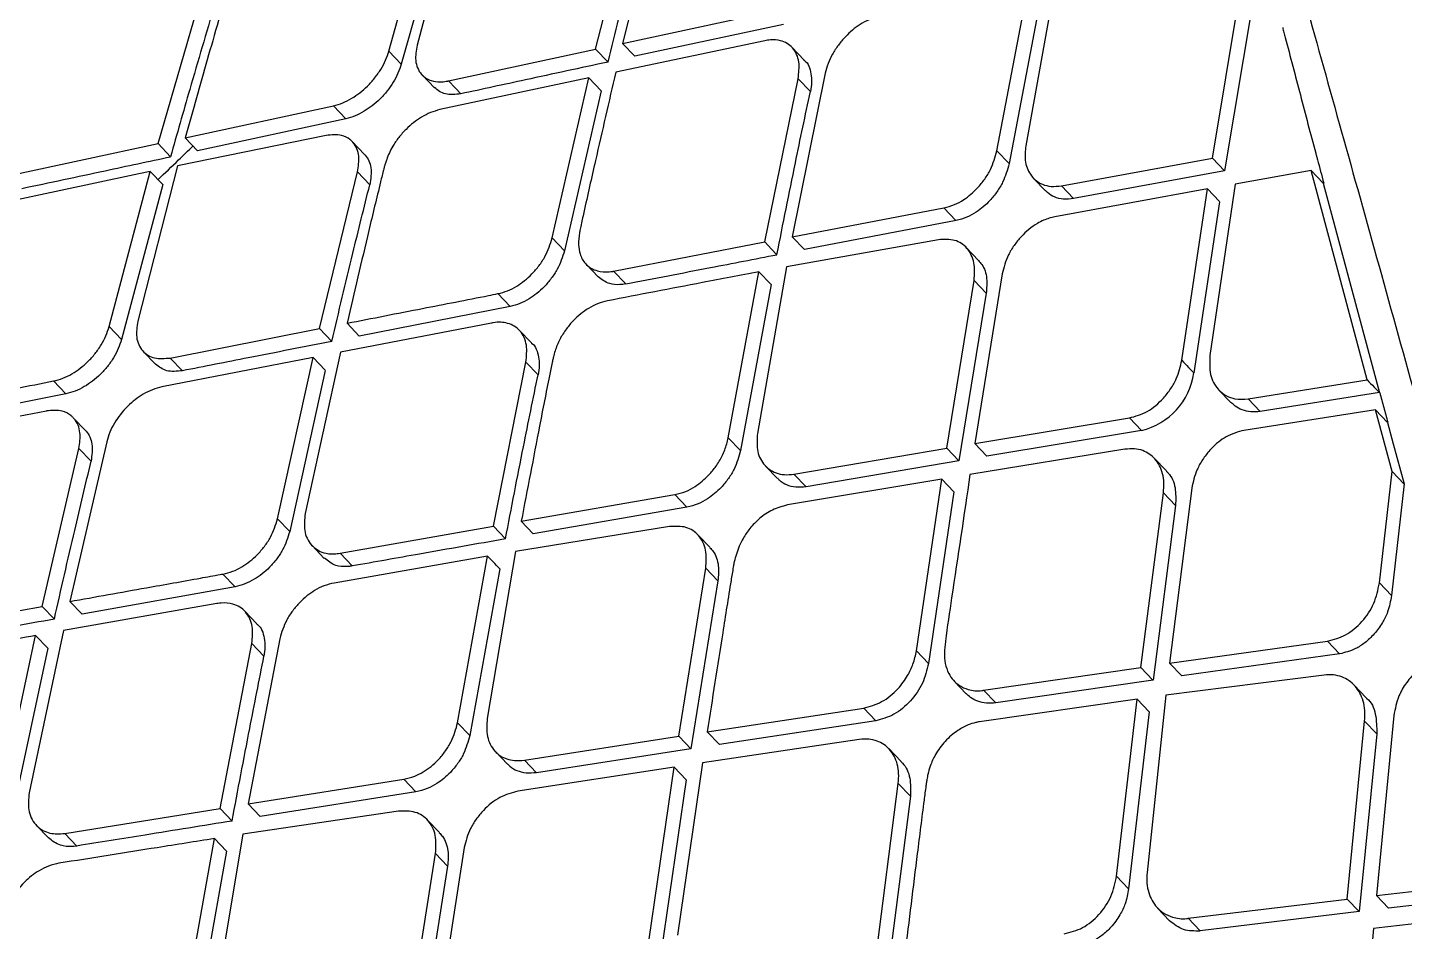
# Model space of a CAD drawing. Extents: x 832 to 912, y 781 to 934.
# Drawn here: x 900.646 to 901.898, y 813.1 to 813.922 of the extents above; entities that cross this region are included whole.
import ezdxf

# ---------------------------------------------------------------- set-up
doc = ezdxf.new("R2010")
doc.units = 0
doc.header["$MEASUREMENT"] = 0
doc.layers.add('1', color=4, linetype='Continuous')

# ---------------------------------------------------------------- blocks, each defined once
blk = doc.blocks.new('2026 SOVEREIGN HL')
at = {"layer": '1', "color": 3, "linetype": 'Continuous', "lineweight": 25}
for p, q in [((69.2455, 16.806), (69.2845, 16.9454)), ((69.3086, 16.9511), (69.2711, 16.8113)), ((69.4334, 16.8078), (69.4691, 16.949)), ((69.4937, 16.9559), (69.458, 16.8131)), ((69.2959, 16.9335), (69.2568, 16.7942)), ((69.8514, 16.8707), (69.8244, 16.7199)), ((69.0358, 16.7219), (69.0759, 16.8601)), ((69.7981, 16.7153), (69.8267, 16.8656)), ((69.994, 16.7088), (70.0194, 16.8607)), ((69.8378, 16.854), (69.8092, 16.7037)), ((70.0304, 16.8491), (70.005, 16.6972)), ((69.458, 16.8131), (69.5931, 16.842)), ((69.6043, 16.8303), (69.4692, 16.8013)), ((69.2998, 16.7789), (69.4334, 16.8078)), ((69.4447, 16.7961), (69.4334, 16.8078)), ((69.5872, 16.8155), (69.4517, 16.7869)), ((69.458, 16.8131), (69.4692, 16.8014)), ((69.6229, 16.7979), (69.6118, 16.8095)), ((69.2455, 16.806), (69.2568, 16.7942)), ((69.2757, 16.7844), (69.2869, 16.7727)), ((69.6422, 16.786), (69.6122, 16.6373)), ((69.4272, 16.7816), (69.2919, 16.7528)), ((69.394, 16.6362), (69.4272, 16.7816)), ((69.4384, 16.7699), (69.4051, 16.6245)), ((69.4272, 16.7816), (69.4384, 16.7699)), ((69.5872, 16.6325), (69.6175, 16.7809)), ((69.6175, 16.7809), (69.6286, 16.7693)), ((69.0603, 16.7272), (69.1952, 16.7563)), ((69.0657, 16.7462), (69.0603, 16.7272)), ((69.2065, 16.7446), (69.0716, 16.7153)), ((69.1952, 16.7563), (69.2065, 16.7446)), ((68.9006, 16.693), (69.0358, 16.7219)), ((69.0358, 16.7219), (69.0471, 16.71)), ((69.1885, 16.7294), (69.0533, 16.7018)), ((69.0603, 16.7272), (69.0716, 16.7153)), ((69.2235, 16.712), (69.2123, 16.7238)), ((69.7981, 16.7153), (69.8092, 16.7037)), ((69.8569, 16.6835), (69.994, 16.7088)), ((69.994, 16.7088), (70.005, 16.6972)), ((68.9913, 16.5556), (69.0287, 16.6965)), ((69.0533, 16.7018), (69.0173, 16.5604)), ((69.0287, 16.6965), (69.04, 16.6847)), ((69.1826, 16.5538), (69.217, 16.6962)), ((69.217, 16.6962), (69.2282, 16.6845)), ((70.005, 16.6972), (69.8679, 16.672)), ((70.0837, 16.6975), (70.0148, 16.6852)), ((70.0837, 16.6975), (70.0947, 16.6859)), ((70.1348, 16.507), (70.0837, 16.6975)), ((69.0099, 16.6925), (68.8934, 16.6678)), ((69.04, 16.6847), (69.0024, 16.5439)), ((69.8312, 16.6906), (69.8422, 16.6791)), ((69.8569, 16.6835), (69.8679, 16.672)), ((70.0148, 16.6852), (69.9917, 16.5292)), ((70.0947, 16.6859), (70.1458, 16.4954)), ((69.9896, 16.6807), (69.8508, 16.6555)), ((69.9662, 16.5249), (69.9896, 16.6807)), ((69.9896, 16.6807), (70.0006, 16.6692)), ((69.6121, 16.6373), (69.7499, 16.6635)), ((69.7499, 16.6635), (69.7609, 16.6519)), ((70.0006, 16.6691), (69.9772, 16.5134)), ((69.761, 16.6519), (69.6232, 16.6257)), ((69.394, 16.6362), (69.4051, 16.6245)), ((69.4497, 16.6059), (69.5871, 16.6325)), ((69.7451, 16.6345), (69.6069, 16.61)), ((69.6121, 16.6373), (69.6232, 16.6257)), ((69.7815, 16.6158), (69.7703, 16.6274)), ((69.4247, 16.6124), (69.4358, 16.6008)), ((69.6069, 16.61), (69.5806, 16.4585)), ((69.4497, 16.6059), (69.4608, 16.5943)), ((69.554, 16.4543), (69.5819, 16.6053)), ((69.5819, 16.6053), (69.5929, 16.5937)), ((69.7525, 16.445), (69.7774, 16.5974)), ((69.7774, 16.5974), (69.7884, 16.5859)), ((69.8028, 16.6034), (69.778, 16.4492)), ((69.3447, 16.5855), (69.3558, 16.5739)), ((69.5929, 16.5937), (69.565, 16.4428)), ((69.7884, 16.5859), (69.7635, 16.4335)), ((69.3558, 16.5739), (69.2186, 16.547)), ((69.3389, 16.5588), (69.2015, 16.5322)), ((69.2075, 16.5586), (69.2186, 16.547)), ((68.9913, 16.5556), (69.0024, 16.5439)), ((69.0469, 16.527), (69.1826, 16.5538)), ((69.1826, 16.5538), (69.1937, 16.5421)), ((69.3751, 16.5407), (69.364, 16.5523)), ((69.0223, 16.533), (69.0334, 16.5214)), ((69.2015, 16.5322), (69.1695, 16.3855)), ((69.1766, 16.5274), (69.0393, 16.5007)), ((69.0469, 16.527), (69.058, 16.5154)), ((69.1443, 16.3809), (69.1766, 16.5274)), ((69.1877, 16.5158), (69.1766, 16.5274)), ((69.3405, 16.3741), (69.3701, 16.5233)), ((69.3701, 16.5233), (69.3811, 16.5118)), ((69.1877, 16.5157), (69.1554, 16.3693)), ((70.0265, 16.4899), (70.1348, 16.507)), ((68.9519, 16.4944), (68.815, 16.4673)), ((68.9408, 16.5061), (68.9519, 16.4944)), ((69.9999, 16.4979), (70.0109, 16.4865)), ((70.146, 16.4955), (70.0375, 16.4784)), ((70.0375, 16.4784), (70.0265, 16.4899)), ((68.7971, 16.4534), (68.9343, 16.4789)), ((68.9697, 16.4611), (68.9586, 16.4727)), ((69.778, 16.4492), (69.9186, 16.4725)), ((69.9186, 16.4725), (69.9296, 16.461)), ((70.1422, 16.4798), (70.0227, 16.4612)), ((70.1574, 16.4238), (70.1422, 16.4798)), ((70.1532, 16.4683), (70.1422, 16.4798)), ((69.9296, 16.461), (69.789, 16.4377)), ((70.1532, 16.4683), (70.1584, 16.4489)), ((68.9304, 16.3012), (68.9638, 16.4447)), ((68.9891, 16.4509), (68.9556, 16.3057)), ((68.9638, 16.4447), (68.9749, 16.4331)), ((69.554, 16.4543), (69.565, 16.4428)), ((69.6137, 16.4215), (69.7525, 16.445)), ((69.7635, 16.4335), (69.7525, 16.445)), ((69.9145, 16.444), (69.7737, 16.421)), ((69.778, 16.4492), (69.789, 16.4377)), ((70.1584, 16.4489), (70.1683, 16.4126)), ((69.7635, 16.4335), (69.6247, 16.4099)), ((69.9522, 16.4244), (69.9411, 16.4359)), ((69.5878, 16.4288), (69.5987, 16.4174)), ((69.6137, 16.4215), (69.6247, 16.4099)), ((70.1458, 16.3225), (70.1574, 16.4237)), ((70.1574, 16.4238), (70.1684, 16.4123)), ((69.7481, 16.4168), (69.6077, 16.3934)), ((69.7251, 16.2608), (69.7481, 16.4168)), ((69.7481, 16.4168), (69.7591, 16.4053)), ((69.9752, 16.4085), (69.9551, 16.2494)), ((70.1684, 16.4127), (70.1568, 16.311)), ((69.3658, 16.3785), (69.5054, 16.4028)), ((69.5054, 16.4028), (69.5164, 16.3913)), ((69.7591, 16.4053), (69.736, 16.2493)), ((69.9291, 16.2457), (69.9495, 16.4045)), ((69.9495, 16.4045), (69.9605, 16.393)), ((69.5164, 16.3913), (69.3768, 16.367)), ((69.9605, 16.393), (69.9401, 16.2342)), ((69.1443, 16.3809), (69.1554, 16.3693)), ((69.2012, 16.3495), (69.3405, 16.3741)), ((69.3405, 16.3741), (69.3515, 16.3625)), ((69.5007, 16.3738), (69.3607, 16.3511)), ((69.3658, 16.3785), (69.3768, 16.367)), ((69.1757, 16.3564), (69.1867, 16.3448)), ((69.5374, 16.3547), (69.5263, 16.3663)), ((69.3353, 16.3467), (69.1958, 16.3224)), ((69.2122, 16.3379), (69.2012, 16.3495)), ((69.308, 16.1952), (69.3353, 16.3467)), ((69.3607, 16.3511), (69.3349, 16.1991)), ((69.3463, 16.3352), (69.319, 16.1837)), ((69.5091, 16.1831), (69.5336, 16.336)), ((69.5336, 16.336), (69.5446, 16.3245)), ((69.1057, 16.319), (68.9667, 16.2941)), ((69.0947, 16.3305), (69.1057, 16.319)), ((69.5446, 16.3245), (69.5201, 16.1717)), ((70.1458, 16.3225), (70.1568, 16.311)), ((68.7928, 16.2764), (68.9304, 16.3012)), ((68.9415, 16.2896), (68.9304, 16.3012)), ((69.0891, 16.3037), (68.9498, 16.2791)), ((68.9556, 16.3057), (68.9667, 16.2941)), ((69.1256, 16.2852), (69.1146, 16.2968)), ((68.8931, 16.1273), (68.9245, 16.2746)), ((68.9498, 16.2791), (68.9186, 16.1315)), ((68.9245, 16.2746), (68.9355, 16.2631)), ((69.1464, 16.2718), (69.1177, 16.1216)), ((69.9551, 16.2494), (70.0987, 16.2695)), ((70.0987, 16.2695), (70.1096, 16.258)), ((68.9355, 16.2631), (68.9041, 16.1158)), ((69.0921, 16.1175), (69.121, 16.2674)), ((69.121, 16.2674), (69.132, 16.2559)), ((69.7251, 16.2608), (69.736, 16.2493)), ((70.1096, 16.258), (69.9661, 16.2379)), ((69.7861, 16.2249), (69.9291, 16.2457)), ((69.9291, 16.2457), (69.94, 16.2342)), ((69.9551, 16.2494), (69.9661, 16.2379)), ((69.7592, 16.2333), (69.7702, 16.2218)), ((69.9401, 16.2342), (69.7971, 16.2134)), ((70.0957, 16.2387), (69.9516, 16.2204)), ((69.7861, 16.2249), (69.7971, 16.2134)), ((69.9516, 16.2204), (69.9346, 16.0591)), ((70.1339, 16.218), (70.1228, 16.2296)), ((69.5349, 16.1871), (69.6771, 16.2087)), ((69.688, 16.1972), (69.6771, 16.2087)), ((69.9255, 16.2167), (69.7823, 16.1962)), ((69.9069, 16.056), (69.9255, 16.2167)), ((69.9255, 16.2167), (69.9365, 16.2052)), ((69.308, 16.1952), (69.319, 16.1837)), ((69.688, 16.1972), (69.5459, 16.1756)), ((69.9365, 16.2052), (69.9179, 16.0445)), ((70.1165, 16.0351), (70.1324, 16.1969)), ((70.1324, 16.1969), (70.1434, 16.1854)), ((70.1589, 16.2019), (70.1431, 16.0382)), ((69.3687, 16.1613), (69.5091, 16.1831)), ((69.5349, 16.1871), (69.5459, 16.1756)), ((70.1434, 16.1854), (70.1275, 16.0236)), ((69.3424, 16.1691), (69.3533, 16.1577)), ((69.5201, 16.1716), (69.3797, 16.1499)), ((69.6731, 16.1802), (69.5306, 16.1588)), ((69.711, 16.1602), (69.7, 16.1718)), ((69.3687, 16.1613), (69.3797, 16.1499)), ((69.5306, 16.1588), (69.508, 16.0023)), ((69.1177, 16.1216), (69.259, 16.1441)), ((69.259, 16.1441), (69.27, 16.1326)), ((69.5048, 16.1549), (69.3628, 16.1332)), ((69.482, 15.9986), (69.5048, 16.1549)), ((69.5048, 16.1549), (69.5158, 16.1435)), ((69.27, 16.1326), (69.1287, 16.1101)), ((69.5158, 16.1434), (69.4929, 15.9872)), ((69.6881, 15.9813), (69.7085, 16.1402)), ((69.7085, 16.1402), (69.7195, 16.1287)), ((69.1177, 16.1216), (69.1287, 16.1101)), ((69.7195, 16.1287), (69.6991, 15.9698)), ((68.951, 16.0948), (69.0921, 16.1175)), ((69.0921, 16.1175), (69.1031, 16.106)), ((69.2544, 16.1149), (69.1127, 16.0941)), ((69.2914, 16.0955), (69.2804, 16.1071)), ((68.9251, 16.1021), (68.9361, 16.0906)), ((68.951, 16.0948), (68.962, 16.0833)), ((69.1127, 16.0941), (69.0874, 15.9416)), ((69.0601, 15.938), (69.087, 16.0901)), ((69.087, 16.0901), (69.098, 16.0786)), ((69.314, 16.0819), (69.2898, 15.927)), ((69.098, 16.0786), (69.0711, 15.9266)), ((69.2637, 15.9234), (69.288, 16.0765)), ((69.288, 16.0765), (69.2989, 16.065)), ((69.2989, 16.065), (69.2747, 15.9119)), ((69.9069, 16.056), (69.9179, 16.0445)), ((70.1431, 16.0382), (70.2589, 16.0516)), ((69.972, 16.0176), (70.1165, 16.0351)), ((70.1275, 16.0236), (70.1165, 16.0351)), ((70.1431, 16.0382), (70.1541, 16.0267)), ((70.2702, 16.0401), (70.1541, 16.0267)), ((69.9442, 16.0269), (69.9551, 16.0154)), ((70.1275, 16.0236), (69.983, 16.0061)), ((69.972, 16.0176), (69.983, 16.0061)), ((70.1403, 16.0084), (70.1261, 15.8431))]:
    blk.add_line(p, q, dxfattribs=at)
at = {"layer": '1', "color": 3, "linetype": 'Continuous', "lineweight": 25, "flags": 128}
for points in [[(69.2998, 16.7789), (69.3061, 16.7724), (69.311, 16.7672)], [(69.0287, 16.6965), (69.0182, 16.6943), (69.0099, 16.6925)], [(69.5871, 16.6325), (69.5934, 16.626), (69.5982, 16.6209)], [(69.5091, 16.1831), (69.5152, 16.1767), (69.5201, 16.1717)]]:
    blk.add_lwpolyline(points, dxfattribs=at)
at = {"layer": '1', "color": 3, "linetype": 'Continuous', "lineweight": 25}
blk.add_arc((69.9139, 16.523), 0.064, 284.1707, 351.3828, dxfattribs=at)
for points, knots in [([(70.0743, 19.4063), (70.0821, 19.4022), (70.0981, 19.3938), (70.1223, 19.3811), (70.1472, 19.3681), (70.1714, 19.3554), (70.1911, 19.345), (70.2084, 19.336), (70.2268, 19.3264), (70.252, 19.3132), (70.2835, 19.2967), (70.317, 19.2791), (70.3495, 19.262), (70.3779, 19.2471), (70.4024, 19.2341), (70.4249, 19.2222), (70.4489, 19.2093), (70.4754, 19.195), (70.5022, 19.1804), (70.5269, 19.1666), (70.5629, 19.1464), (70.6113, 19.1182), (70.6748, 19.0785), (70.7425, 19.0299), (70.8179, 18.9672), (70.9046, 18.882), (71.0038, 18.772), (71.1141, 18.6383), (71.2249, 18.4951), (71.334, 18.3479), (71.4377, 18.2026), (71.5446, 18.0475), (71.6554, 17.8813), (71.7674, 17.7083), (71.8815, 17.5276), (71.9955, 17.3433), (72.111, 17.1531), (72.2277, 16.9579), (72.3824, 16.6955), (72.5764, 16.3611), (72.8078, 15.9543), (73.0388, 15.5396), (73.27, 15.1208), (73.4131, 14.8345), (73.4843, 14.6919)], [0, 0, 0, 0, 0.012691, 0.025767, 0.039229, 0.053076, 0.064993, 0.071299, 0.081164, 0.094836, 0.112316, 0.132605, 0.14943, 0.165576, 0.178945, 0.189536, 0.202509, 0.218249, 0.232821, 0.246223, 0.258456, 0.291037, 0.323734, 0.356526, 0.38936, 0.42199, 0.454134, 0.485149, 0.516802, 0.541567, 0.566067, 0.590118, 0.614247, 0.6391, 0.662283, 0.686701, 0.710756, 0.734444, 0.759427, 0.807061, 0.855031, 0.90368, 0.951997, 1, 1, 1, 1]), ([(65.4805, 14.9097), (65.4954, 14.905), (65.5217, 14.8965), (65.5566, 14.892), (65.5795, 14.891), (65.5911, 14.8911), (65.5947, 14.8911), (65.5959, 14.8912), (65.5963, 14.8912), (65.5964, 14.8912), (65.5965, 14.8912), (65.5965, 14.8912), (65.5965, 14.8912), (65.5965, 14.8912), (65.5965, 14.8912), (65.5965, 14.8912), (65.6263, 14.8912), (65.6136, 14.8927), (65.6534, 14.8961), (65.6787, 14.9014), (65.7112, 14.9089), (65.7531, 14.9211), (65.8044, 14.9392), (65.8688, 14.966), (65.9413, 15.0004), (66.0228, 15.0438), (66.1029, 15.0899), (66.1643, 15.1274), (66.2072, 15.1546), (66.2337, 15.1716), (66.2606, 15.1891), (66.2878, 15.2071), (66.312, 15.2232), (66.3347, 15.2386), (66.3575, 15.2543), (66.386, 15.274), (66.4202, 15.2979), (66.4842, 15.3434), (66.5681, 15.4049), (66.6612, 15.4756), (66.7204, 15.5216), (66.7506, 15.5453), (66.7612, 15.5536), (66.7733, 15.5632), (66.7947, 15.5801), (66.8274, 15.6062), (66.8676, 15.6387), (66.91, 15.6732), (66.9514, 15.7072), (66.989, 15.7385), (67.0247, 15.7685), (67.0604, 15.7987), (67.1271, 15.8554), (67.2155, 15.9321), (67.316, 16.0216), (67.3812, 16.0806), (67.4181, 16.1144), (67.4427, 16.137), (67.4761, 16.1679), (67.5263, 16.2146), (67.5885, 16.2732), (67.6523, 16.3343), (67.712, 16.3922), (67.7666, 16.4457), (67.8525, 16.5309), (67.9694, 16.6495), (68.1293, 16.8171), (68.2988, 17.0019), (68.4402, 17.1633), (68.5312, 17.2707), (68.5739, 17.3219), (68.6121, 17.3681), (68.6746, 17.4446), (68.7746, 17.5701), (68.8809, 17.7091), (68.9765, 17.8394), (69.0509, 17.9439), (69.1228, 18.0481), (69.192, 18.152), (69.2881, 18.3013), (69.4047, 18.4947), (69.5338, 18.7291), (69.6049, 18.8783), (69.6406, 18.9532)], [0, 0, 0, 0, 0.0215145, 0.0382231, 0.049275, 0.0525309, 0.0536757, 0.054024, 0.054147, 0.0541953, 0.0542155, 0.054224, 0.0542278, 0.0542294, 0.0542302, 0.0542305, 0.0542309, 0.0658663, 0.0777042, 0.0883525, 0.0998255, 0.1142399, 0.1350693, 0.1532576, 0.1775272, 0.2016096, 0.2232694, 0.2424301, 0.2489663, 0.2555068, 0.262051, 0.2685981, 0.2751474, 0.2792478, 0.2845731, 0.2911234, 0.298898, 0.307896, 0.3340976, 0.3537092, 0.36675, 0.3708131, 0.3722312, 0.3732407, 0.3781831, 0.3852569, 0.3930127, 0.4023259, 0.4104546, 0.4174411, 0.4243894, 0.431299, 0.43817, 0.4628618, 0.4817823, 0.4949788, 0.499442, 0.5024858, 0.5087589, 0.5181035, 0.5305057, 0.5433754, 0.5536105, 0.5637453, 0.5737807, 0.6015179, 0.6291484, 0.6641466, 0.6989752, 0.7126168, 0.7191848, 0.7250958, 0.7361294, 0.7580758, 0.7885908, 0.8061617, 0.8237217, 0.8412768, 0.8588323, 0.8763941, 0.9174204, 0.9585978, 1, 1, 1, 1]), ([(69.6065, 18.9129), (69.5782, 18.8534), (69.5244, 18.7406), (69.4354, 18.574), (69.3496, 18.4237), (69.2622, 18.2795), (69.1778, 18.1472), (69.101, 18.0324), (69.035, 17.9367), (68.9684, 17.8426), (68.8878, 17.7323), (68.7904, 17.6033), (68.6745, 17.4558), (68.5395, 17.2906), (68.3885, 17.1137), (68.2269, 16.9324), (68.0418, 16.7332), (67.8338, 16.5193), (67.6042, 16.2948), (67.3935, 16.0987), (67.2045, 15.9301), (67.0438, 15.792), (66.901, 15.6737), (66.7828, 15.5789), (66.6897, 15.5064), (66.6241, 15.4565), (66.5725, 15.4181), (66.5215, 15.3805), (66.4551, 15.3327), (66.3736, 15.2757), (66.2852, 15.2165), (66.2005, 15.1627), (66.1278, 15.119), (66.0684, 15.0855), (66.0187, 15.0592), (65.9717, 15.0358), (65.9213, 15.0128), (65.8659, 14.9909), (65.8185, 14.9764), (65.7886, 14.9702), (65.7838, 14.9668), (65.7814, 14.9651)], [0, 0, 0, 0, 0.035233, 0.066778, 0.094695, 0.119027, 0.145937, 0.166549, 0.18087, 0.197245, 0.216811, 0.239717, 0.265991, 0.295669, 0.328489, 0.361939, 0.395475, 0.44033, 0.485361, 0.530564, 0.564577, 0.598359, 0.628394, 0.653635, 0.674034, 0.689556, 0.697814, 0.709342, 0.725144, 0.745213, 0.76935, 0.79292, 0.813873, 0.832207, 0.84794, 0.863522, 0.884035, 0.909391, 0.937921, 0.968247, 1, 1, 1, 1]), ([(71.5699, 13.9485), (71.5189, 14.0978), (71.4167, 14.3965), (71.257, 14.8394), (71.0921, 15.2767), (70.9259, 15.7064), (70.7795, 16.0708), (70.6596, 16.3723), (70.5624, 16.6134), (70.4744, 16.8436), (70.3811, 17.0742), (70.2986, 17.3068), (70.2164, 17.5266), (70.1715, 17.6537), (70.149, 17.7174)], [0, 0, 0, 0, 0.0993043, 0.1988023, 0.2983849, 0.3983175, 0.4984056, 0.5609175, 0.6237892, 0.6873653, 0.7502552, 0.8333895, 0.9165326, 1, 1, 1, 1]), ([(70.1493, 17.7177), (70.1519, 17.7104), (70.1665, 17.67), (70.1937, 17.5925), (70.2321, 17.494), (70.2711, 17.3955), (70.3075, 17.299), (70.3501, 17.1859), (70.4023, 17.0535), (70.4655, 16.9017), (70.5341, 16.7265), (70.6062, 16.5446), (70.6851, 16.347), (70.7698, 16.1346), (70.8603, 15.908), (70.9528, 15.675), (71.0447, 15.4387), (71.1379, 15.1951), (71.2218, 14.9727), (71.2938, 14.7783), (71.356, 14.6074), (71.4209, 14.426), (71.4846, 14.2461), (71.54, 14.0879), (71.5711, 13.9942), (71.5846, 13.9536)], [0, 0, 0, 0, 0.0097381, 0.0546014, 0.100033, 0.1320562, 0.1702627, 0.2056372, 0.2487953, 0.3001589, 0.3461505, 0.3974849, 0.4466415, 0.4985921, 0.555879, 0.6112052, 0.6642788, 0.7210906, 0.7793451, 0.8161973, 0.8528832, 0.894557, 0.9379495, 0.9731378, 1, 1, 1, 1]), ([(69.641, 17.6616), (69.4833, 17.5178), (69.1657, 17.2279), (68.7018, 16.8035), (68.2618, 16.4006), (67.8608, 16.0334), (67.4617, 15.6678), (67.0552, 15.2956), (66.6322, 14.9086), (66.2807, 14.5874), (65.9979, 14.3293), (65.7814, 14.1317), (65.5638, 13.9332), (65.334, 13.7237), (65.0805, 13.4927), (64.7963, 13.2339), (64.4693, 12.9363), (64.0973, 12.5978), (63.6781, 12.2164), (63.2219, 11.801), (62.7439, 11.3655), (62.4182, 11.0681), (62.2568, 10.9207)], [0, 0, 0, 0, 0.064054, 0.129032, 0.188708, 0.243101, 0.2922, 0.351151, 0.408466, 0.464244, 0.494021, 0.523341, 0.552204, 0.582375, 0.616658, 0.65509, 0.697674, 0.749316, 0.805991, 0.867686, 0.93442, 1, 1, 1, 1]), ([(66.0174, 14.2119), (66.4587, 14.6174), (67.1373, 15.2408), (68.348, 16.3776), (69.1193, 17.1068), (69.6565, 17.6146)], [0, 0, 0, 0, 0.360926, 0.55487, 1, 1, 1, 1]), ([(68.2943, 16.2965), (68.5233, 16.5077), (68.867, 16.8247), (69.2701, 17.1965), (69.47, 17.3832), (69.589, 17.4905), (69.6515, 17.5269), (69.6827, 17.545)], [0, 0, 0, 0, 0.498043, 0.747571, 0.874859, 0.937492, 1, 1, 1, 1]), ([(69.8956, 17.5244), (69.9104, 17.4674), (69.94, 17.3529), (69.9947, 17.1517), (70.0555, 16.9328), (70.1216, 16.6962), (70.1917, 16.4446), (70.2775, 16.1329), (70.3789, 15.7562), (70.4922, 15.3123), (70.6033, 14.8524), (70.6708, 14.5368), (70.7045, 14.3787)], [0, 0, 0, 0, 0.080976, 0.162707, 0.245456, 0.32577, 0.407713, 0.491267, 0.616464, 0.743326, 0.871464, 1, 1, 1, 1]), ([(69.4447, 16.7961), (69.4512, 16.8226), (69.4628, 16.87), (69.475, 16.9166), (69.4804, 16.9372)], [0, 0, 0, 0, 0.560001, 1, 1, 1, 1]), ([(69.1002, 16.8656), (69.1002, 16.8655), (69.1, 16.8651), (69.0996, 16.8638), (69.0983, 16.8596), (69.0935, 16.8432), (69.0823, 16.8048), (69.0722, 16.7693), (69.0657, 16.7462)], [0, 0, 0, 0, 0.003561, 0.010155, 0.032452, 0.113552, 0.421824, 1, 1, 1, 1]), ([(69.0872, 16.8482), (69.0796, 16.8226), (69.066, 16.7769), (69.0529, 16.7305), (69.0471, 16.71)], [0, 0, 0, 0, 0.56, 1, 1, 1, 1]), ([(69.6909, 16.8373), (69.6879, 16.8365), (69.6823, 16.835), (69.6717, 16.8293), (69.662, 16.8213), (69.6539, 16.8116), (69.6485, 16.8033), (69.6444, 16.7946), (69.6429, 16.7889), (69.6422, 16.786)], [0, 0, 0, 0, 0.142551, 0.273421, 0.499435, 0.625134, 0.750322, 0.875196, 1, 1, 1, 1]), ([(70.0579, 16.8274), (70.0582, 16.8259), (70.059, 16.8229), (70.0598, 16.8199), (70.0602, 16.8184)], [0, 0, 0, 0, 0.5000127, 1, 1, 1, 1]), ([(69.2711, 16.8113), (69.2703, 16.8065), (69.2691, 16.799), (69.2714, 16.7904), (69.2756, 16.7835), (69.2827, 16.779), (69.291, 16.7778), (69.2964, 16.7783), (69.2988, 16.7788), (69.2995, 16.7789), (69.2997, 16.7789), (69.2998, 16.7789), (69.2998, 16.7789)], [0, 0, 0, 0, 0.224704, 0.356334, 0.500615, 0.716709, 0.872162, 0.966646, 0.990962, 0.997401, 0.999693, 1, 1, 1, 1]), ([(69.6175, 16.7809), (69.6181, 16.7862), (69.6191, 16.7944), (69.6163, 16.8034), (69.6115, 16.811), (69.6033, 16.8158), (69.5939, 16.8167), (69.5889, 16.8158), (69.5872, 16.8155)], [0, 0, 0, 0, 0.235289, 0.364149, 0.500298, 0.749696, 0.915831, 1, 1, 1, 1]), ([(70.0602, 16.8184), (70.0648, 16.801), (70.0739, 16.7663), (70.0832, 16.7309), (70.0879, 16.7131)], [0, 0, 0, 0, 0.4999, 1, 1, 1, 1]), ([(69.1952, 16.7563), (69.198, 16.7571), (69.2034, 16.7586), (69.2141, 16.7641), (69.2242, 16.7719), (69.2328, 16.7815), (69.2384, 16.7894), (69.2429, 16.7978), (69.2446, 16.8033), (69.2455, 16.806)], [0, 0, 0, 0, 0.134593, 0.262693, 0.499091, 0.622943, 0.747635, 0.87322, 1, 1, 1, 1]), ([(69.4447, 16.7961), (69.4197, 16.7907), (69.3751, 16.7811), (69.3306, 16.7714), (69.311, 16.7672)], [0, 0, 0, 0, 0.559997, 1, 1, 1, 1]), ([(69.6228, 16.7977), (69.623, 16.7976), (69.6268, 16.7954), (69.6289, 16.7878), (69.63, 16.7778), (69.6291, 16.7721), (69.6286, 16.7693)], [0, 0, 0, 0, 0.026304, 0.511179, 0.760089, 1, 1, 1, 1]), ([(69.2568, 16.7942), (69.2559, 16.7915), (69.2541, 16.786), (69.2497, 16.7776), (69.2441, 16.7697), (69.2355, 16.7601), (69.2253, 16.7523), (69.2147, 16.7468), (69.2093, 16.7453), (69.2065, 16.7446)], [0, 0, 0, 0, 0.126863, 0.252383, 0.376908, 0.500951, 0.736628, 0.864901, 1, 1, 1, 1]), ([(69.4517, 16.7869), (69.4456, 16.7601), (69.4358, 16.7177), (69.4252, 16.6709), (69.4205, 16.6493), (69.4192, 16.6432), (69.4189, 16.6413), (69.4189, 16.6411)], [0, 0, 0, 0, 0.554196, 0.876804, 0.963314, 0.995482, 1, 1, 1, 1]), ([(69.311, 16.7672), (69.306, 16.7666), (69.2962, 16.7655), (69.29, 16.7704), (69.287, 16.7728)], [0, 0, 0, 0, 0.512199, 1, 1, 1, 1]), ([(69.5982, 16.6209), (69.6038, 16.6488), (69.6136, 16.6985), (69.624, 16.7477), (69.6286, 16.7693)], [0, 0, 0, 0, 0.560011, 1, 1, 1, 1]), ([(69.2919, 16.7528), (69.2891, 16.752), (69.2836, 16.7505), (69.273, 16.745), (69.2629, 16.7372), (69.2544, 16.7276), (69.2481, 16.7184), (69.2444, 16.7105), (69.2427, 16.7047), (69.2422, 16.7032), (69.242, 16.7027)], [0, 0, 0, 0, 0.136538, 0.265232, 0.498724, 0.623914, 0.748729, 0.924778, 0.974922, 1, 1, 1, 1]), ([(69.0357, 16.6892), (69.042, 16.6952), (69.0526, 16.7053), (69.0631, 16.7155), (69.0675, 16.7197)], [0, 0, 0, 0, 0.589105, 1, 1, 1, 1]), ([(69.217, 16.6962), (69.2178, 16.7011), (69.219, 16.7089), (69.2167, 16.7176), (69.2141, 16.7218), (69.2117, 16.7244), (69.2087, 16.727), (69.2018, 16.7306), (69.1934, 16.7299), (69.1885, 16.7294)], [0, 0, 0, 0, 0.228116, 0.358953, 0.500785, 0.528393, 0.579395, 0.751063, 1, 1, 1, 1]), ([(69.8244, 16.7199), (69.8239, 16.7154), (69.823, 16.7056), (69.8271, 16.6952), (69.8331, 16.6884), (69.8395, 16.6846), (69.8475, 16.6825), (69.8537, 16.6832), (69.8569, 16.6835)], [0, 0, 0, 0, 0.199748, 0.432215, 0.561489, 0.699197, 0.845345, 1, 1, 1, 1]), ([(68.9119, 16.6812), (68.9372, 16.6865), (68.9823, 16.6961), (69.0273, 16.7058), (69.0471, 16.71)], [0, 0, 0, 0, 0.559996, 1, 1, 1, 1]), ([(69.2235, 16.712), (69.2237, 16.7118), (69.2266, 16.7088), (69.2305, 16.7006), (69.229, 16.6899), (69.2282, 16.6845)], [0, 0, 0, 0, 0.034406, 0.516488, 1, 1, 1, 1]), ([(69.7499, 16.6635), (69.7531, 16.6643), (69.7591, 16.6659), (69.7698, 16.6717), (69.7793, 16.6798), (69.7872, 16.6895), (69.7941, 16.7008), (69.7966, 16.7096), (69.7981, 16.7153)], [0, 0, 0, 0, 0.150958, 0.284905, 0.500974, 0.631923, 0.759313, 1, 1, 1, 1]), ([(70.0879, 16.7132), (70.0882, 16.7122), (70.0887, 16.7102), (70.0892, 16.7082), (70.0895, 16.7072)], [0, 0, 0, 0, 0.500084, 1, 1, 1, 1]), ([(70.0896, 16.7073), (70.0905, 16.7037), (70.0924, 16.6967), (70.0942, 16.6896), (70.0952, 16.6861)], [0, 0, 0, 0, 0.499951, 1, 1, 1, 1]), ([(69.242, 16.7027), (69.2419, 16.7026), (69.2418, 16.7022), (69.2414, 16.7008), (69.2401, 16.6958), (69.2353, 16.6762), (69.2241, 16.6297), (69.2141, 16.5867), (69.2075, 16.5586)], [0, 0, 0, 0, 0.003084, 0.009225, 0.03072, 0.110683, 0.418549, 1, 1, 1, 1]), ([(69.8092, 16.7037), (69.8076, 16.698), (69.8052, 16.6893), (69.7984, 16.6781), (69.7906, 16.6684), (69.7811, 16.6603), (69.7704, 16.6544), (69.7642, 16.6528), (69.761, 16.6519)], [0, 0, 0, 0, 0.238391, 0.365259, 0.497016, 0.709751, 0.845295, 1, 1, 1, 1]), ([(69.1937, 16.5421), (69.2, 16.5689), (69.2113, 16.6167), (69.223, 16.6638), (69.2282, 16.6845)], [0, 0, 0, 0, 0.5600005, 1, 1, 1, 1]), ([(69.8679, 16.672), (69.8647, 16.6716), (69.8585, 16.6709), (69.8505, 16.6731), (69.8451, 16.676), (69.843, 16.6786), (69.8424, 16.6792)], [0, 0, 0, 0, 0.319805, 0.621348, 0.904777, 1, 1, 1, 1]), ([(69.8508, 16.6555), (69.8474, 16.6546), (69.8421, 16.6532), (69.8315, 16.6477), (69.822, 16.6399), (69.8136, 16.6295), (69.8067, 16.6182), (69.8044, 16.6093), (69.8028, 16.6034)], [0, 0, 0, 0, 0.161108, 0.250947, 0.50004, 0.630484, 0.757414, 1, 1, 1, 1]), ([(69.3447, 16.5855), (69.3476, 16.5862), (69.3532, 16.5877), (69.3639, 16.5932), (69.3739, 16.6012), (69.3822, 16.6109), (69.3895, 16.6219), (69.3922, 16.6305), (69.394, 16.6362)], [0, 0, 0, 0, 0.13918, 0.269052, 0.500228, 0.627373, 0.753379, 1, 1, 1, 1]), ([(69.4189, 16.6411), (69.4184, 16.6372), (69.4175, 16.6301), (69.4191, 16.6206), (69.4242, 16.6114), (69.4336, 16.6057), (69.4429, 16.605), (69.4479, 16.6056), (69.4492, 16.6058), (69.4496, 16.6059), (69.4497, 16.6059), (69.4497, 16.6059)], [0, 0, 0, 0, 0.168586, 0.31428, 0.500829, 0.749918, 0.935312, 0.982819, 0.995199, 0.999523, 1, 1, 1, 1]), ([(69.7774, 16.5974), (69.7778, 16.603), (69.7784, 16.6115), (69.7751, 16.6209), (69.77, 16.6288), (69.7603, 16.6353), (69.7502, 16.6348), (69.7451, 16.6345)], [0, 0, 0, 0, 0.243362, 0.370298, 0.500526, 0.750032, 1, 1, 1, 1]), ([(69.4051, 16.6245), (69.4033, 16.6188), (69.4006, 16.6103), (69.3933, 16.5993), (69.3851, 16.5896), (69.3751, 16.5816), (69.3644, 16.5761), (69.3587, 16.5746), (69.3558, 16.5739)], [0, 0, 0, 0, 0.246381, 0.372162, 0.499628, 0.729565, 0.859804, 1, 1, 1, 1]), ([(69.4608, 16.5943), (69.4864, 16.5993), (69.5322, 16.6082), (69.5781, 16.617), (69.5982, 16.6209)], [0, 0, 0, 0, 0.560003, 1, 1, 1, 1]), ([(69.7813, 16.6156), (69.7824, 16.6145), (69.7863, 16.6103), (69.7897, 16.6003), (69.7888, 16.5904), (69.7884, 16.5859)], [0, 0, 0, 0, 0.166854, 0.615232, 1, 1, 1, 1]), ([(69.4608, 16.5943), (69.459, 16.5941), (69.4539, 16.5933), (69.4445, 16.5941), (69.4391, 16.5984), (69.4359, 16.6009)], [0, 0, 0, 0, 0.179416, 0.516038, 1, 1, 1, 1]), ([(69.5819, 16.6053), (69.5648, 16.602), (69.5188, 16.5933), (69.4729, 16.5845), (69.4442, 16.579)], [0, 0, 0, 0, 0.372704, 1, 1, 1, 1]), ([(69.2075, 16.5586), (69.2304, 16.5631), (69.2732, 16.5715), (69.319, 16.5804), (69.3418, 16.5849), (69.3447, 16.5855)], [0, 0, 0, 0, 0.499992, 0.937962, 1, 1, 1, 1]), ([(69.4442, 16.579), (69.4412, 16.5783), (69.4355, 16.5768), (69.4248, 16.5712), (69.4149, 16.5633), (69.4064, 16.5532), (69.4005, 16.5439), (69.3969, 16.535), (69.3956, 16.5298), (69.3951, 16.5281)], [0, 0, 0, 0, 0.141286, 0.269111, 0.500623, 0.62588, 0.769138, 0.919712, 1, 1, 1, 1]), ([(69.0173, 16.5604), (69.0165, 16.5554), (69.0154, 16.5477), (69.018, 16.5389), (69.0226, 16.5317), (69.0318, 16.5258), (69.0419, 16.5266), (69.0469, 16.527)], [0, 0, 0, 0, 0.233275, 0.363082, 0.501439, 0.750895, 1, 1, 1, 1]), ([(69.3701, 16.5233), (69.3706, 16.5286), (69.3715, 16.5369), (69.3686, 16.546), (69.3637, 16.5537), (69.3544, 16.5594), (69.3446, 16.5598), (69.3394, 16.5589), (69.3389, 16.5588)], [0, 0, 0, 0, 0.236359, 0.365122, 0.500745, 0.750193, 0.974846, 1, 1, 1, 1]), ([(68.9408, 16.5061), (68.9436, 16.5068), (68.9491, 16.5082), (68.9599, 16.5136), (68.9701, 16.5214), (68.9787, 16.5309), (68.9843, 16.5389), (68.9887, 16.5473), (68.9904, 16.5528), (68.9913, 16.5556)], [0, 0, 0, 0, 0.134267, 0.262286, 0.498953, 0.623014, 0.747808, 0.873392, 1, 1, 1, 1]), ([(69.0024, 16.5439), (69.0016, 16.5411), (68.9999, 16.5356), (68.9955, 16.5272), (68.9899, 16.5192), (68.9813, 16.5097), (68.9711, 16.5019), (68.9603, 16.4966), (68.9548, 16.4951), (68.9519, 16.4944)], [0, 0, 0, 0, 0.126379, 0.251652, 0.376089, 0.499946, 0.736276, 0.864781, 1, 1, 1, 1]), ([(69.1937, 16.5421), (69.1684, 16.5371), (69.1232, 16.5282), (69.0779, 16.5193), (69.058, 16.5154)], [0, 0, 0, 0, 0.56, 1, 1, 1, 1]), ([(69.3749, 16.5406), (69.3752, 16.5404), (69.3791, 16.5381), (69.3813, 16.5303), (69.3825, 16.5203), (69.3816, 16.5146), (69.3811, 16.5118)], [0, 0, 0, 0, 0.027692, 0.511905, 0.760056, 1, 1, 1, 1]), ([(69.058, 16.5154), (69.0529, 16.5149), (69.043, 16.5139), (69.0366, 16.519), (69.0335, 16.5215)], [0, 0, 0, 0, 0.512578, 1, 1, 1, 1]), ([(69.3951, 16.5281), (69.395, 16.5275), (69.3946, 16.5258), (69.3934, 16.52), (69.3892, 16.4997), (69.3798, 16.4516), (69.3714, 16.4074), (69.3658, 16.3785)], [0, 0, 0, 0, 0.011691, 0.035113, 0.117186, 0.422325, 1, 1, 1, 1]), ([(69.9186, 16.4725), (69.924, 16.474), (69.935, 16.4771), (69.9479, 16.4881), (69.9563, 16.4989), (69.9628, 16.5104), (69.9649, 16.5193), (69.9662, 16.5249)], [0, 0, 0, 0, 0.249559, 0.49985, 0.638948, 0.769101, 1, 1, 1, 1]), ([(69.9662, 16.5249), (69.9683, 16.5228), (69.9719, 16.519), (69.9756, 16.5151), (69.9772, 16.5134)], [0, 0, 0, 0, 0.559999, 1, 1, 1, 1]), ([(69.9917, 16.5292), (69.9915, 16.5233), (69.991, 16.5115), (69.9977, 16.4992), (70.0061, 16.4926), (70.0155, 16.489), (70.0224, 16.4896), (70.0265, 16.4899)], [0, 0, 0, 0, 0.249326, 0.498917, 0.664463, 0.803188, 1, 1, 1, 1]), ([(69.3515, 16.3625), (69.3569, 16.3905), (69.3665, 16.4405), (69.3767, 16.49), (69.3811, 16.5118)], [0, 0, 0, 0, 0.560002, 1, 1, 1, 1]), ([(70.1348, 16.507), (70.1368, 16.5049), (70.1405, 16.501), (70.1442, 16.4972), (70.1458, 16.4955)], [0, 0, 0, 0, 0.560036, 1, 1, 1, 1]), ([(68.8038, 16.479), (68.8121, 16.4806), (68.8349, 16.4852), (68.8805, 16.4942), (68.9179, 16.5016), (68.9408, 16.5061)], [0, 0, 0, 0, 0.180321, 0.500004, 1, 1, 1, 1]), ([(69.0393, 16.5007), (69.0364, 16.5), (69.0308, 16.4985), (69.02, 16.4931), (69.0074, 16.4834), (68.9973, 16.4706), (68.9916, 16.4594), (68.9899, 16.4537), (68.9891, 16.4509)], [0, 0, 0, 0, 0.136566, 0.265434, 0.499412, 0.745539, 0.871749, 1, 1, 1, 1]), ([(70.1461, 16.4955), (70.1473, 16.491), (70.1497, 16.4821), (70.1522, 16.4731), (70.1534, 16.4686)], [0, 0, 0, 0, 0.499979, 1, 1, 1, 1]), ([(70.0375, 16.4784), (70.0346, 16.4781), (70.0289, 16.4776), (70.0211, 16.4795), (70.015, 16.4824), (70.0122, 16.4855), (70.011, 16.4866)], [0, 0, 0, 0, 0.281989, 0.556937, 0.825076, 1, 1, 1, 1]), ([(68.9638, 16.4447), (68.9645, 16.4497), (68.9656, 16.4575), (68.9632, 16.4664), (68.9605, 16.4708), (68.958, 16.4734), (68.9549, 16.4761), (68.9477, 16.4799), (68.9393, 16.4793), (68.9343, 16.4789)], [0, 0, 0, 0, 0.2287, 0.35943, 0.500862, 0.53013, 0.581658, 0.751055, 1, 1, 1, 1]), ([(68.9697, 16.4611), (68.9699, 16.4609), (68.973, 16.4577), (68.977, 16.4493), (68.9756, 16.4385), (68.9749, 16.4331)], [0, 0, 0, 0, 0.035379, 0.516975, 1, 1, 1, 1]), ([(69.5805, 16.4585), (69.5802, 16.4535), (69.5794, 16.4429), (69.5843, 16.4321), (69.5909, 16.4257), (69.5973, 16.4222), (69.6051, 16.4205), (69.6108, 16.4211), (69.6137, 16.4214)], [0, 0, 0, 0, 0.222566, 0.46265, 0.590015, 0.722011, 0.858669, 1, 1, 1, 1]), ([(70.0227, 16.4612), (70.0172, 16.4597), (70.0068, 16.4568), (69.9966, 16.4484), (69.9897, 16.441), (69.985, 16.4348), (69.9785, 16.4232), (69.9765, 16.4143), (69.9752, 16.4085)], [0, 0, 0, 0, 0.249698, 0.472376, 0.499675, 0.639053, 0.769027, 1, 1, 1, 1]), ([(69.5054, 16.4028), (69.5087, 16.4036), (69.5149, 16.4051), (69.5256, 16.4109), (69.5351, 16.4188), (69.5432, 16.4287), (69.5489, 16.4381), (69.5523, 16.4472), (69.5536, 16.4525), (69.554, 16.4543)], [0, 0, 0, 0, 0.153424, 0.288084, 0.500448, 0.62677, 0.769527, 0.921825, 1, 1, 1, 1]), ([(69.9495, 16.4045), (69.9497, 16.4076), (69.9503, 16.4136), (69.9485, 16.4246), (69.9428, 16.436), (69.9328, 16.4426), (69.9231, 16.4448), (69.9175, 16.4442), (69.9145, 16.444)], [0, 0, 0, 0, 0.126356, 0.251882, 0.49976, 0.733185, 0.862512, 1, 1, 1, 1]), ([(68.9415, 16.2896), (68.9476, 16.3165), (68.9585, 16.3647), (68.9699, 16.4122), (68.9749, 16.4331)], [0, 0, 0, 0, 0.560007, 1, 1, 1, 1]), ([(69.565, 16.4428), (69.5635, 16.4371), (69.5611, 16.4284), (69.5542, 16.4172), (69.5464, 16.4076), (69.5369, 16.3996), (69.5261, 16.3937), (69.5198, 16.3921), (69.5164, 16.3913)], [0, 0, 0, 0, 0.237393, 0.364459, 0.496872, 0.705397, 0.841989, 1, 1, 1, 1]), ([(69.7737, 16.421), (69.7682, 16.3837), (69.7607, 16.3332), (69.7528, 16.2813), (69.7511, 16.2663), (69.7509, 16.2647)], [0, 0, 0, 0, 0.718033, 0.970364, 1, 1, 1, 1]), ([(69.952, 16.4242), (69.9527, 16.4236), (69.9567, 16.4199), (69.9611, 16.4096), (69.9607, 16.3985), (69.9605, 16.393)], [0, 0, 0, 0, 0.083628, 0.553753, 1, 1, 1, 1]), ([(69.6247, 16.4099), (69.6215, 16.4096), (69.6153, 16.409), (69.6072, 16.4113), (69.6017, 16.4142), (69.5995, 16.4169), (69.5989, 16.4176)], [0, 0, 0, 0, 0.314166, 0.611789, 0.892954, 1, 1, 1, 1]), ([(69.1695, 16.3855), (69.1689, 16.3802), (69.168, 16.3721), (69.171, 16.3628), (69.176, 16.355), (69.1845, 16.3497), (69.1942, 16.3485), (69.1994, 16.3492), (69.2012, 16.3495)], [0, 0, 0, 0, 0.234576, 0.36373, 0.500573, 0.749629, 0.915436, 1, 1, 1, 1]), ([(69.6077, 16.3934), (69.6032, 16.3921), (69.5945, 16.3898), (69.5827, 16.3818), (69.5738, 16.3726), (69.5663, 16.3618), (69.5618, 16.3509), (69.56, 16.344), (69.5594, 16.3417)], [0, 0, 0, 0, 0.211, 0.397454, 0.559381, 0.696664, 0.896905, 1, 1, 1, 1]), ([(69.0947, 16.3305), (69.0977, 16.3313), (69.1034, 16.3326), (69.1142, 16.3381), (69.1243, 16.3459), (69.1326, 16.3556), (69.1399, 16.3666), (69.1426, 16.3752), (69.1443, 16.3809)], [0, 0, 0, 0, 0.139235, 0.269128, 0.500025, 0.627459, 0.753587, 1, 1, 1, 1]), ([(69.1554, 16.3693), (69.1536, 16.3637), (69.151, 16.3551), (69.1437, 16.3441), (69.1354, 16.3345), (69.1254, 16.3266), (69.1145, 16.3211), (69.1087, 16.3197), (69.1057, 16.319)], [0, 0, 0, 0, 0.245383, 0.371212, 0.498884, 0.728418, 0.859044, 1, 1, 1, 1]), ([(69.5336, 16.336), (69.534, 16.3416), (69.5346, 16.3502), (69.5312, 16.3597), (69.526, 16.3676), (69.5161, 16.3744), (69.5058, 16.374), (69.5007, 16.3738)], [0, 0, 0, 0, 0.244435, 0.371158, 0.500697, 0.750154, 1, 1, 1, 1]), ([(69.3515, 16.3625), (69.3255, 16.3579), (69.279, 16.3498), (69.2326, 16.3415), (69.2122, 16.3379)], [0, 0, 0, 0, 0.560002, 1, 1, 1, 1]), ([(69.2122, 16.3379), (69.2116, 16.3378), (69.21, 16.3376), (69.2048, 16.3371), (69.1957, 16.3379), (69.1901, 16.3424), (69.1869, 16.345)], [0, 0, 0, 0, 0.0576927, 0.1631971, 0.5166671, 1, 1, 1, 1]), ([(69.3463, 16.3352), (69.3443, 16.3374), (69.3406, 16.3412), (69.337, 16.345), (69.3353, 16.3467)], [0, 0, 0, 0, 0.559993, 1, 1, 1, 1]), ([(69.5372, 16.3545), (69.5383, 16.3534), (69.5423, 16.3492), (69.5458, 16.3391), (69.545, 16.3291), (69.5446, 16.3245)], [0, 0, 0, 0, 0.156784, 0.607554, 1, 1, 1, 1]), ([(69.5594, 16.3417), (69.5593, 16.3415), (69.5592, 16.3411), (69.559, 16.3395), (69.558, 16.334), (69.5546, 16.313), (69.5467, 16.2631), (69.5395, 16.2171), (69.5349, 16.1871)], [0, 0, 0, 0, 0.003118, 0.009304, 0.03088, 0.110936, 0.418677, 1, 1, 1, 1]), ([(68.9556, 16.3057), (68.9788, 16.3098), (69.0184, 16.3169), (69.0639, 16.325), (69.0871, 16.3292), (69.0939, 16.3304), (69.0947, 16.3305)], [0, 0, 0, 0, 0.499999, 0.853454, 0.982758, 1, 1, 1, 1]), ([(69.1958, 16.3224), (69.1927, 16.3217), (69.1868, 16.3203), (69.176, 16.3148), (69.1661, 16.3069), (69.158, 16.2974), (69.1507, 16.2864), (69.1481, 16.2776), (69.1464, 16.2718)], [0, 0, 0, 0, 0.143748, 0.275073, 0.499781, 0.625913, 0.751459, 1, 1, 1, 1]), ([(70.0987, 16.2695), (70.1042, 16.271), (70.1154, 16.274), (70.1305, 16.2868), (70.1419, 16.3037), (70.1445, 16.3162), (70.1458, 16.3225)], [0, 0, 0, 0, 0.249902, 0.500005, 0.750064, 1, 1, 1, 1]), ([(70.1568, 16.311), (70.1559, 16.306), (70.1543, 16.2975), (70.1485, 16.2857), (70.1415, 16.276), (70.133, 16.2681), (70.1224, 16.2612), (70.1145, 16.2592), (70.1097, 16.258)], [0, 0, 0, 0, 0.199666, 0.336024, 0.496465, 0.647739, 0.782227, 1, 1, 1, 1]), ([(69.121, 16.2674), (69.1215, 16.2728), (69.1224, 16.2811), (69.1193, 16.2903), (69.1143, 16.2982), (69.1054, 16.3037), (69.0959, 16.3046), (69.0908, 16.304), (69.0895, 16.3038), (69.0892, 16.3037), (69.0891, 16.3037), (69.0891, 16.3037), (69.0891, 16.3037), (69.0891, 16.3037), (69.0891, 16.3037)], [0, 0, 0, 0, 0.237003, 0.365567, 0.500612, 0.749878, 0.937037, 0.984094, 0.995946, 0.998928, 0.999702, 0.999892, 0.99997, 1, 1, 1, 1]), ([(68.9415, 16.2896), (68.9158, 16.285), (68.8699, 16.2767), (68.8241, 16.2684), (68.8039, 16.2648)], [0, 0, 0, 0, 0.559996, 1, 1, 1, 1]), ([(69.1255, 16.2851), (69.1257, 16.2849), (69.1297, 16.2825), (69.1321, 16.2746), (69.1333, 16.2645), (69.1324, 16.2587), (69.132, 16.2559)], [0, 0, 0, 0, 0.028834, 0.512461, 0.759969, 1, 1, 1, 1]), ([(68.9245, 16.2746), (68.9013, 16.2705), (68.8575, 16.2627), (68.8111, 16.2545), (68.7879, 16.2503), (68.7853, 16.2499)], [0, 0, 0, 0, 0.500002, 0.944313, 1, 1, 1, 1]), ([(69.6771, 16.2087), (69.6826, 16.2102), (69.6936, 16.2132), (69.7077, 16.2248), (69.7168, 16.2372), (69.7225, 16.2492), (69.7242, 16.2567), (69.7251, 16.2608)], [0, 0, 0, 0, 0.249647, 0.499174, 0.686624, 0.832981, 1, 1, 1, 1]), ([(69.7509, 16.2647), (69.7507, 16.2628), (69.7502, 16.2574), (69.7509, 16.249), (69.7538, 16.2404), (69.7583, 16.2338), (69.7643, 16.2287), (69.7727, 16.2249), (69.7809, 16.224), (69.7856, 16.2248), (69.7861, 16.2249)], [0, 0, 0, 0, 0.079323, 0.224047, 0.374636, 0.50023, 0.624127, 0.773377, 0.973591, 1, 1, 1, 1]), ([(69.1031, 16.106), (69.1083, 16.1341), (69.1178, 16.1843), (69.1277, 16.234), (69.132, 16.2559)], [0, 0, 0, 0, 0.56, 1, 1, 1, 1]), ([(69.736, 16.2493), (69.7345, 16.2432), (69.7316, 16.2311), (69.72, 16.2145), (69.7049, 16.2017), (69.6936, 16.1987), (69.688, 16.1972)], [0, 0, 0, 0, 0.248427, 0.494728, 0.747473, 1, 1, 1, 1]), ([(70.2034, 16.2545), (70.1981, 16.2528), (70.1873, 16.2494), (70.1743, 16.2377), (70.1673, 16.2274), (70.1645, 16.2218), (70.1639, 16.2203), (70.1637, 16.22), (70.1636, 16.2198), (70.1613, 16.214), (70.1601, 16.2079), (70.1589, 16.2019)], [0, 0, 0, 0, 0.247949, 0.499588, 0.68557, 0.733102, 0.745467, 0.748784, 0.750033, 0.7502, 1, 1, 1, 1]), ([(70.1324, 16.1969), (70.1326, 16.2001), (70.1329, 16.2065), (70.1307, 16.2178), (70.1245, 16.2296), (70.1141, 16.2367), (70.104, 16.2392), (70.0985, 16.2389), (70.0957, 16.2387)], [0, 0, 0, 0, 0.132754, 0.260446, 0.499951, 0.743745, 0.870383, 1, 1, 1, 1]), ([(69.7971, 16.2134), (69.7942, 16.2132), (69.7885, 16.2127), (69.7808, 16.2146), (69.7745, 16.2176), (69.7715, 16.2207), (69.7703, 16.222)], [0, 0, 0, 0, 0.276403, 0.547499, 0.813413, 1, 1, 1, 1]), ([(70.1338, 16.2178), (70.134, 16.2177), (70.1385, 16.2148), (70.1432, 16.2034), (70.1433, 16.1914), (70.1434, 16.1854)], [0, 0, 0, 0, 0.027012, 0.50929, 1, 1, 1, 1]), ([(69.259, 16.1441), (69.2624, 16.1448), (69.2683, 16.1462), (69.2791, 16.1517), (69.289, 16.1595), (69.2971, 16.1695), (69.3041, 16.1807), (69.3065, 16.1895), (69.308, 16.1952)], [0, 0, 0, 0, 0.152829, 0.272562, 0.499968, 0.632861, 0.760746, 1, 1, 1, 1]), ([(69.3349, 16.1991), (69.3345, 16.1935), (69.334, 16.185), (69.3375, 16.1755), (69.3427, 16.1677), (69.3505, 16.1627), (69.3601, 16.1606), (69.3657, 16.1611), (69.3687, 16.1613)], [0, 0, 0, 0, 0.243299, 0.370157, 0.500173, 0.73558, 0.857071, 1, 1, 1, 1]), ([(69.7823, 16.1962), (69.7812, 16.196), (69.7778, 16.1954), (69.7711, 16.1932), (69.7614, 16.1881), (69.7508, 16.179), (69.7425, 16.1675), (69.7377, 16.1571), (69.7355, 16.1494), (69.7348, 16.1454), (69.7345, 16.1439)], [0, 0, 0, 0, 0.052851, 0.1539, 0.302995, 0.499958, 0.688238, 0.83439, 0.938334, 1, 1, 1, 1]), ([(69.319, 16.1837), (69.3174, 16.178), (69.3151, 16.1692), (69.3081, 16.158), (69.3004, 16.1486), (69.2908, 16.1407), (69.28, 16.1349), (69.2735, 16.1334), (69.27, 16.1326)], [0, 0, 0, 0, 0.238582, 0.366086, 0.498751, 0.703321, 0.840245, 1, 1, 1, 1]), ([(69.7085, 16.1402), (69.7087, 16.1433), (69.7092, 16.1493), (69.7075, 16.1604), (69.7016, 16.1718), (69.6915, 16.1785), (69.6816, 16.1809), (69.676, 16.1804), (69.6731, 16.1802)], [0, 0, 0, 0, 0.127361, 0.253262, 0.4999, 0.735341, 0.864115, 1, 1, 1, 1]), ([(69.3797, 16.1499), (69.3765, 16.1496), (69.3703, 16.1491), (69.3622, 16.1513), (69.3565, 16.1543), (69.3541, 16.1571), (69.3534, 16.1579)], [0, 0, 0, 0, 0.308413, 0.602022, 0.880855, 1, 1, 1, 1]), ([(69.7108, 16.1601), (69.7114, 16.1596), (69.7155, 16.1559), (69.72, 16.1456), (69.7196, 16.1343), (69.7195, 16.1287)], [0, 0, 0, 0, 0.073113, 0.545858, 1, 1, 1, 1]), ([(69.7345, 16.1439), (69.7344, 16.1433), (69.7341, 16.1413), (69.7332, 16.135), (69.7304, 16.1133), (69.724, 16.0622), (69.7182, 16.0154), (69.7144, 15.9847)], [0, 0, 0, 0, 0.0128, 0.037087, 0.1201, 0.423993, 1, 1, 1, 1]), ([(68.9186, 16.1315), (68.9181, 16.1262), (68.9172, 16.118), (68.9203, 16.1087), (68.9254, 16.1007), (68.9349, 16.0947), (68.9451, 16.0939), (68.9504, 16.0947), (68.951, 16.0948)], [0, 0, 0, 0, 0.235264, 0.364424, 0.500951, 0.750104, 0.972925, 1, 1, 1, 1]), ([(69.3628, 16.1332), (69.3573, 16.1317), (69.3463, 16.1287), (69.3332, 16.1181), (69.3247, 16.1078), (69.3178, 16.0966), (69.3155, 16.0877), (69.314, 16.0819)], [0, 0, 0, 0, 0.249828, 0.499242, 0.630995, 0.758537, 1, 1, 1, 1]), ([(69.288, 16.0765), (69.2883, 16.0822), (69.2889, 16.0908), (69.2854, 16.1004), (69.2801, 16.1084), (69.2701, 16.1153), (69.2596, 16.1151), (69.2544, 16.1149)], [0, 0, 0, 0, 0.245513, 0.372044, 0.50082, 0.750265, 1, 1, 1, 1]), ([(69.1031, 16.106), (69.0767, 16.1018), (69.0297, 16.0942), (68.9827, 16.0866), (68.962, 16.0833)], [0, 0, 0, 0, 0.560001, 1, 1, 1, 1]), ([(69.2913, 16.0953), (69.2923, 16.0943), (69.2963, 16.0901), (69.3001, 16.08), (69.2993, 16.0698), (69.2989, 16.065)], [0, 0, 0, 0, 0.146377, 0.59962, 1, 1, 1, 1]), ([(68.962, 16.0833), (68.9619, 16.0832), (68.9618, 16.0832), (68.9614, 16.0832), (68.96, 16.083), (68.9549, 16.0825), (68.9454, 16.0833), (68.9395, 16.0881), (68.9362, 16.0908)], [0, 0, 0, 0, 0.004777, 0.013263, 0.041266, 0.141372, 0.517048, 1, 1, 1, 1]), ([(69.087, 16.0901), (69.0697, 16.0873), (69.0226, 16.0798), (68.9755, 16.0723), (68.9457, 16.0676)], [0, 0, 0, 0, 0.367991, 1, 1, 1, 1]), ([(68.9457, 16.0676), (68.9426, 16.0669), (68.9366, 16.0655), (68.9256, 16.0601), (68.9132, 16.0504), (68.9012, 16.0348), (68.8977, 16.0231), (68.896, 16.0173)], [0, 0, 0, 0, 0.144766, 0.27654, 0.500294, 0.751344, 1, 1, 1, 1]), ([(69.9346, 16.0591), (69.9344, 16.0559), (69.9341, 16.0495), (69.9364, 16.0383), (69.9416, 16.0289), (69.9496, 16.0219), (69.9584, 16.0179), (69.9668, 16.0167), (69.9715, 16.0175), (69.972, 16.0176)], [0, 0, 0, 0, 0.133253, 0.261076, 0.499657, 0.625184, 0.774513, 0.975782, 1, 1, 1, 1]), ([(69.8593, 16.0034), (69.865, 16.0049), (69.8763, 16.0077), (69.8915, 16.0204), (69.9029, 16.0372), (69.9056, 16.0497), (69.9069, 16.056)], [0, 0, 0, 0, 0.250053, 0.499979, 0.749971, 1, 1, 1, 1]), ([(69.9179, 16.0445), (69.9171, 16.0399), (69.9156, 16.0317), (69.9098, 16.0198), (69.9026, 16.0098), (69.894, 16.0019), (69.8833, 15.995), (69.8753, 15.9931), (69.8703, 15.9919)], [0, 0, 0, 0, 0.183992, 0.325791, 0.500499, 0.645796, 0.777623, 1, 1, 1, 1]), ([(70.2668, 16.0227), (70.2615, 16.0221), (70.2475, 16.0206), (70.2054, 16.0158), (70.1685, 16.0116), (70.1403, 16.0084)], [0, 0, 0, 0, 0.1241884, 0.3322523, 1, 1, 1, 1]), ([(69.983, 16.006), (69.9777, 16.006), (69.967, 16.0058), (69.9591, 16.0122), (69.9551, 16.0154)], [0, 0, 0, 0, 0.493735, 1, 1, 1, 1])]:
    blk.add_open_spline(points, degree=3, knots=knots, dxfattribs=at)

msp = doc.modelspace()

# ---------------------------------------------------------------- block references
at = {"layer": '1'}
msp.add_blockref('2026 SOVEREIGN HL', (831.7292, 797.0948), dxfattribs=at)

doc.saveas('drawing.dxf')
